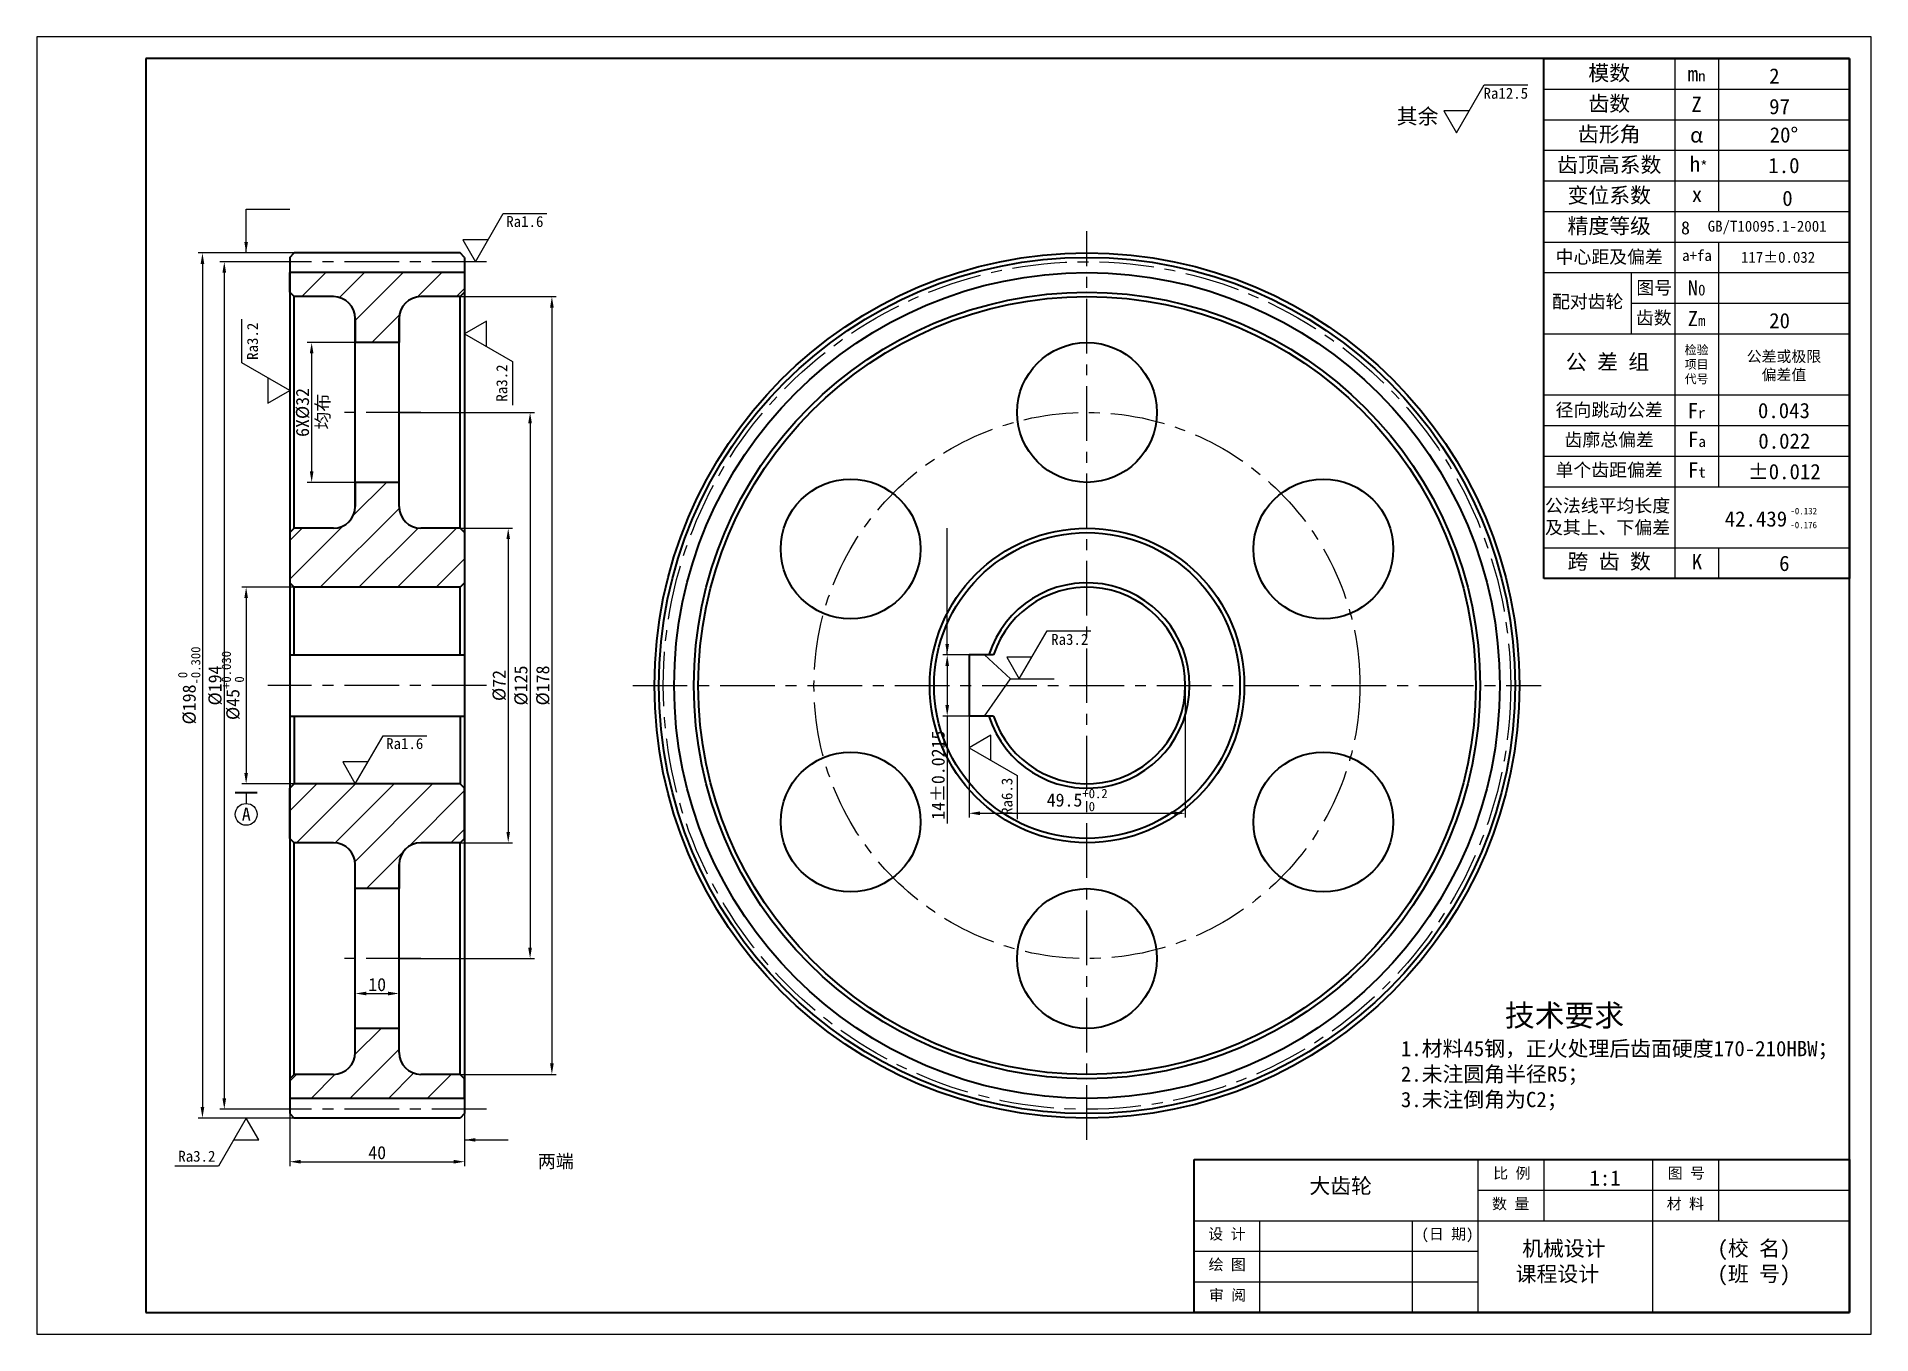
# Model space of a CAD drawing. Header units: inches. Extents: x 0 to 420, y 0 to 297.
import ezdxf

# ---------------------------------------------------------------- set-up
doc = ezdxf.new("R2010")
doc.units = ezdxf.units.IN
doc.header["$LTSCALE"] = 10
doc.header["$MEASUREMENT"] = 0
doc.linetypes.add('CENTER', pattern=[2, 1.25, -0.25, 0.25, -0.25])
for name, color, linetype, lineweight in [('中心线', 1, 'CENTER', 25), ('剖面线', 3, 'Continuous', 25), ('尺寸线', 4, 'Continuous', 25), ('文字', 7, 'Continuous', 25), ('粗实线', 7, 'Continuous', 40), ('细实线', 7, 'Continuous', 25)]:
    doc.layers.add(name, color=color, linetype=linetype, lineweight=lineweight)
doc.styles.add('工程字2', font='gbeitc.shx', dxfattribs={"height": 5, "bigfont": 'gbcbig.shx'})
doc.dimstyles.get("Standard").update_dxf_attribs({"dimtxt": 0.18, "dimasz": 0.18, "dimexe": 0.18, "dimexo": 0.0625, "dimgap": 0.09, "dimtad": 0, "dimtih": 1, "dimtoh": 1, "dimdec": 4, "dimzin": 0, "dimdsep": 46, "dimtxsty": 'Standard', "dimcen": 0.09, "dimadec": 0, "dimazin": 0, "dimtfac": 1, "dimtdec": 4, "dimtofl": 0, "dimtmove": 0, "dimatfit": 3, "dimfxl": 0, "dimtolj": 1, "dimtzin": 0, "dimarcsym": 0})

# ---------------------------------------------------------------- blocks, each defined once
blk = doc.blocks.new('*D1')
at = {"layer": 'Defpoints', "color": 0}
for p in [(58.95, 171), (47.95, 126), (58.95, 126)]:
    blk.add_point(p, dxfattribs=at)
at = {"layer": '尺寸线', "color": 0, "lineweight": -2}
for p, q in [((58.95, 171), (46.95, 171)), ((47.95, 168.5), (47.95, 128.5)), ((58.95, 126), (46.95, 126))]:
    blk.add_line(p, q, dxfattribs=at)
at = {"layer": '尺寸线', "color": 0}
for points in [[(48.36, 168.5), (47.53, 168.5), (47.95, 171)], [(47.53, 128.5), (48.36, 128.5), (47.95, 126)]]:
    blk.add_solid(points, dxfattribs=at)
at = {"layer": '尺寸线', "color": 0, "insert": (44.9, 148.5), "char_height": 3, "attachment_point": 5, "rotation": 90}
blk.add_mtext('\\A1;%%C45{}{\\H0.71x;\\C3;\\S+0.030^  0;}', dxfattribs=at)
blk = doc.blocks.new('*D2')
at = {"layer": 'Defpoints', "color": 0}
for p in [(57.95, 245.5), (42.95, 51.5), (57.95, 51.5)]:
    blk.add_point(p, dxfattribs=at)
at = {"layer": '尺寸线', "color": 0, "lineweight": -2}
for p, q in [((57.95, 245.5), (41.95, 245.5)), ((42.95, 243), (42.95, 54)), ((57.95, 51.5), (41.95, 51.5))]:
    blk.add_line(p, q, dxfattribs=at)
at = {"layer": '尺寸线', "color": 0}
for points in [[(43.36, 243), (42.53, 243), (42.95, 245.5)], [(42.53, 54), (43.36, 54), (42.95, 51.5)]]:
    blk.add_solid(points, dxfattribs=at)
at = {"layer": '尺寸线', "color": 0, "insert": (40.88, 148.5), "char_height": 3, "attachment_point": 5, "rotation": 90}
blk.add_mtext('\\A1;%%C194', dxfattribs=at)
blk = doc.blocks.new('*D3')
at = {"layer": 'Defpoints', "color": 0}
for p in [(58.95, 247.5), (37.95, 49.5), (58.95, 49.5)]:
    blk.add_point(p, dxfattribs=at)
at = {"layer": '尺寸线', "color": 0, "lineweight": -2}
for p, q in [((58.95, 247.5), (36.95, 247.5)), ((37.95, 245), (37.95, 52)), ((58.95, 49.5), (36.95, 49.5))]:
    blk.add_line(p, q, dxfattribs=at)
at = {"layer": '尺寸线', "color": 0}
for points in [[(38.36, 245), (37.53, 245), (37.95, 247.5)], [(37.53, 52), (38.36, 52), (37.95, 49.5)]]:
    blk.add_solid(points, dxfattribs=at)
at = {"layer": '尺寸线', "color": 0, "insert": (34.9, 148.5), "char_height": 3, "attachment_point": 5, "rotation": 90}
blk.add_mtext('\\A1;%%C198{}{\\H0.71x;\\C3;\\S 0^ -0.300;}', dxfattribs=at)
blk = doc.blocks.new('*D4')
at = {"layer": 'Defpoints', "color": 0}
for p in [(96.95, 184.5), (96.95, 112.5), (107.95, 112.5)]:
    blk.add_point(p, dxfattribs=at)
at = {"layer": '尺寸线', "color": 0, "lineweight": -2}
for p, q in [((96.95, 184.5), (108.95, 184.5)), ((107.95, 182), (107.95, 115)), ((96.95, 112.5), (108.95, 112.5))]:
    blk.add_line(p, q, dxfattribs=at)
at = {"layer": '尺寸线', "color": 0}
for points in [[(108.36, 182), (107.53, 182), (107.95, 184.5)], [(107.53, 115), (108.36, 115), (107.95, 112.5)]]:
    blk.add_solid(points, dxfattribs=at)
at = {"layer": '尺寸线', "color": 0, "insert": (105.91, 148.5), "char_height": 3, "attachment_point": 5, "rotation": 90}
blk.add_mtext('\\A1;%%C72', dxfattribs=at)
blk = doc.blocks.new('*D5')
at = {"layer": 'Defpoints', "color": 0}
for p in [(82.95, 211), (82.95, 86), (112.95, 86)]:
    blk.add_point(p, dxfattribs=at)
at = {"layer": '尺寸线', "color": 0, "lineweight": -2}
for p, q in [((82.95, 211), (113.95, 211)), ((112.95, 208.5), (112.95, 88.5)), ((82.95, 86), (113.95, 86))]:
    blk.add_line(p, q, dxfattribs=at)
at = {"layer": '尺寸线', "color": 0}
for points in [[(113.36, 208.5), (112.53, 208.5), (112.95, 211)], [(112.53, 88.5), (113.36, 88.5), (112.95, 86)]]:
    blk.add_solid(points, dxfattribs=at)
at = {"layer": '尺寸线', "color": 0, "insert": (110.91, 148.5), "char_height": 3, "attachment_point": 5, "rotation": 90}
blk.add_mtext('\\A1;%%C125', dxfattribs=at)
blk = doc.blocks.new('*D6')
at = {"layer": 'Defpoints', "color": 0}
for p in [(96.95, 237.5), (96.95, 59.5), (117.95, 59.5)]:
    blk.add_point(p, dxfattribs=at)
at = {"layer": '尺寸线', "color": 0, "lineweight": -2}
for p, q in [((96.95, 237.5), (118.95, 237.5)), ((117.95, 235), (117.95, 62)), ((96.95, 59.5), (118.95, 59.5))]:
    blk.add_line(p, q, dxfattribs=at)
at = {"layer": '尺寸线', "color": 0}
for points in [[(118.36, 235), (117.53, 235), (117.95, 237.5)], [(117.53, 62), (118.36, 62), (117.95, 59.5)]]:
    blk.add_solid(points, dxfattribs=at)
at = {"layer": '尺寸线', "color": 0, "insert": (115.91, 148.5), "char_height": 3, "attachment_point": 5, "rotation": 90}
blk.add_mtext('\\A1;%%C178', dxfattribs=at)
blk = doc.blocks.new('*D7')
at = {"layer": 'Defpoints', "color": 0}
for p in [(72.95, 227), (62.95, 195), (72.95, 195)]:
    blk.add_point(p, dxfattribs=at)
at = {"layer": '尺寸线', "color": 0, "lineweight": -2}
for p, q in [((72.95, 227), (61.95, 227)), ((62.95, 224.5), (62.95, 197.5)), ((72.95, 195), (61.95, 195))]:
    blk.add_line(p, q, dxfattribs=at)
at = {"layer": '尺寸线', "color": 0}
for points in [[(63.36, 224.5), (62.53, 224.5), (62.95, 227)], [(62.53, 197.5), (63.36, 197.5), (62.95, 195)]]:
    blk.add_solid(points, dxfattribs=at)
at = {"layer": '尺寸线', "color": 0, "insert": (60.91, 211), "char_height": 3, "attachment_point": 5, "rotation": 90}
blk.add_mtext('\\A1;6X%%C32', dxfattribs=at)
blk = doc.blocks.new('*D8')
at = {"layer": 'Defpoints', "color": 0}
for p in [(72.95, 78), (82.95, 78), (82.95, 78)]:
    blk.add_point(p, dxfattribs=at)
at = {"layer": '尺寸线', "color": 0, "lineweight": -2}
for p, q in [((72.95, 78), (72.95, 79)), ((75.45, 78), (80.45, 78)), ((82.95, 78), (82.95, 79))]:
    blk.add_line(p, q, dxfattribs=at)
at = {"layer": '尺寸线', "color": 0}
for points in [[(75.45, 78.42), (75.45, 77.58), (72.95, 78)], [(80.45, 77.58), (80.45, 78.42), (82.95, 78)]]:
    blk.add_solid(points, dxfattribs=at)
at = {"layer": '尺寸线', "color": 0, "insert": (77.95, 80.03), "char_height": 3, "attachment_point": 5}
blk.add_mtext('\\A1;10', dxfattribs=at)
blk = doc.blocks.new('*D9')
at = {"layer": 'Defpoints', "color": 0}
for p in [(57.95, 51.5), (97.95, 51.5), (97.95, 39.5)]:
    blk.add_point(p, dxfattribs=at)
at = {"layer": '尺寸线', "color": 0, "lineweight": -2}
for p, q in [((57.95, 51.5), (57.95, 38.5)), ((97.95, 51.5), (97.95, 38.5)), ((60.45, 39.5), (95.45, 39.5))]:
    blk.add_line(p, q, dxfattribs=at)
at = {"layer": '尺寸线', "color": 0}
for points in [[(60.45, 39.92), (60.45, 39.08), (57.95, 39.5)], [(95.45, 39.08), (95.45, 39.92), (97.95, 39.5)]]:
    blk.add_solid(points, dxfattribs=at)
at = {"layer": '尺寸线', "color": 0, "insert": (77.95, 41.56), "char_height": 3, "attachment_point": 5}
blk.add_mtext('\\A1;40', dxfattribs=at)
blk = doc.blocks.new('*D10')
at = {"layer": 'Defpoints', "color": 0}
for p in [(213.45, 155.5), (208.45, 141.5), (213.45, 141.5)]:
    blk.add_point(p, dxfattribs=at)
at = {"layer": '尺寸线', "color": 0, "lineweight": -2}
for p, q in [((213.45, 155.5), (207.45, 155.5)), ((208.45, 153), (208.45, 144)), ((213.45, 141.5), (207.45, 141.5)), ((208.45, 141.5), (208.45, 116.94))]:
    blk.add_line(p, q, dxfattribs=at)
at = {"layer": '尺寸线', "color": 0}
for points in [[(208.86, 153), (208.03, 153), (208.45, 155.5)], [(208.03, 144), (208.86, 144), (208.45, 141.5)]]:
    blk.add_solid(points, dxfattribs=at)
at = {"layer": '尺寸线', "color": 0, "insert": (206.38, 127.97), "char_height": 3, "attachment_point": 5, "rotation": 90}
blk.add_mtext('\\A1;14%%P0.0215', dxfattribs=at)
blk = doc.blocks.new('*D11')
at = {"layer": 'Defpoints', "color": 0}
for p in [(213.45, 148.5), (262.95, 148.5), (262.95, 119.25)]:
    blk.add_point(p, dxfattribs=at)
at = {"layer": '尺寸线', "color": 0, "lineweight": -2}
for p, q in [((213.45, 148.5), (213.45, 118.25)), ((262.95, 148.5), (262.95, 118.25)), ((215.95, 119.25), (260.45, 119.25))]:
    blk.add_line(p, q, dxfattribs=at)
at = {"layer": '尺寸线', "color": 0}
for points in [[(215.95, 119.67), (215.95, 118.83), (213.45, 119.25)], [(260.45, 118.83), (260.45, 119.67), (262.95, 119.25)]]:
    blk.add_solid(points, dxfattribs=at)
at = {"layer": '尺寸线', "color": 0, "insert": (238.2, 122.29), "char_height": 3, "attachment_point": 5}
blk.add_mtext('\\A1;49.5{}{\\H0.71x;\\C3;\\S+0.2^  0;}', dxfattribs=at)

msp = doc.modelspace()

# ---------------------------------------------------------------- hatches: boundary and pattern name
at = {"layer": '剖面线'}
h = msp.add_hatch(dxfattribs=at)
h.set_pattern_fill('ANSI31', color=256, scale=50, style=0)
edge = h.paths.add_edge_path(flags=0)
edge.add_line((97.94554, 243), (97.94554, 238.5))
edge.add_line((97.94554, 238.5), (96.94554, 237.5))
edge.add_line((96.94554, 237.5), (87.94554, 237.5))
edge.add_arc((87.94554, 232.5), 5, 90, 180)
edge.add_line((82.94554, 232.5), (82.94554, 227))
edge.add_line((82.94554, 227), (72.94554, 227))
edge.add_line((72.94554, 232.5), (72.94554, 227))
edge.add_arc((67.94554, 232.5), 5, 0, 90)
edge.add_line((67.94554, 237.5), (58.94554, 237.5))
edge.add_line((58.94554, 237.5), (57.94554, 238.5))
edge.add_line((57.94554, 238.5), (57.94554, 243))
edge.add_line((97.94554, 243), (57.94554, 243))
h = msp.add_hatch(dxfattribs=at)
h.set_pattern_fill('ANSI31', color=256, scale=50, style=0)
edge = h.paths.add_edge_path(flags=0)
edge.add_line((97.94554, 183.5), (97.94554, 172))
edge.add_line((97.94554, 183.5), (96.94554, 184.5))
edge.add_line((96.94554, 184.5), (87.94554, 184.5))
edge.add_arc((87.94554, 189.5), 5, 180, 270)
edge.add_line((82.94554, 189.5), (82.94554, 195))
edge.add_line((82.94554, 195), (72.94554, 195))
edge.add_line((72.94554, 195), (72.94554, 189.5))
edge.add_arc((67.94554, 189.5), 5, 270, 360)
edge.add_line((67.94554, 184.5), (58.94554, 184.5))
edge.add_line((58.94554, 184.5), (57.94554, 183.5))
edge.add_line((57.94554, 183.5), (57.94554, 172))
edge.add_line((96.94554, 171), (58.94554, 171))
edge.add_line((57.94554, 172), (58.94554, 171))
edge.add_line((96.94554, 171), (97.94554, 172))
h = msp.add_hatch(dxfattribs=at)
h.set_pattern_fill('ANSI31', color=256, scale=50, style=0)
edge = h.paths.add_edge_path(flags=0)
edge.add_line((97.94554, 113.5), (97.94554, 125))
edge.add_line((97.94554, 113.5), (96.94554, 112.5))
edge.add_line((96.94554, 112.5), (87.94554, 112.5))
edge.add_arc((87.94554, 107.5), 5, 90, 180)
edge.add_line((82.94554, 107.5), (82.94554, 102))
edge.add_line((82.94554, 102), (72.94554, 102))
edge.add_line((72.94554, 102), (72.94554, 107.5))
edge.add_arc((67.94554, 107.5), 5, 0, 90)
edge.add_line((67.94554, 112.5), (58.94554, 112.5))
edge.add_line((58.94554, 112.5), (57.94554, 113.5))
edge.add_line((57.94554, 113.5), (57.94554, 125))
edge.add_line((96.94554, 126), (58.94554, 126))
edge.add_line((57.94554, 125), (58.94554, 126))
edge.add_line((96.94554, 126), (97.94554, 125))
h = msp.add_hatch(dxfattribs=at)
h.set_pattern_fill('ANSI31', color=256, scale=50, style=0)
edge = h.paths.add_edge_path(flags=0)
edge.add_line((97.94554, 54), (97.94554, 58.5))
edge.add_line((97.94554, 58.5), (96.94554, 59.5))
edge.add_line((96.94554, 59.5), (87.94554, 59.5))
edge.add_arc((87.94554, 64.5), 5, 180, 270)
edge.add_line((82.94554, 64.5), (82.94554, 70))
edge.add_line((82.94554, 70), (72.94554, 70))
edge.add_line((72.94554, 64.5), (72.94554, 70))
edge.add_arc((67.94554, 64.5), 5, 270, 360)
edge.add_line((67.94554, 59.5), (58.94554, 59.5))
edge.add_line((58.94554, 59.5), (57.94554, 58.5))
edge.add_line((57.94554, 58.5), (57.94554, 54))
edge.add_line((97.94554, 54), (57.94554, 54))

# ---------------------------------------------------------------- linework, layer by layer
at = {"layer": '中心线'}
for p, q in [((240.44554, 44.5), (240.44554, 252.5)), ((102.94554, 245.5), (52.94554, 245.5)), ((87.94554, 211), (67.94554, 211)), ((102.94554, 148.5), (52.94554, 148.5)), ((136.44554, 148.5), (344.44554, 148.5)), ((87.94554, 86), (67.94554, 86)), ((102.94554, 51.5), (52.94554, 51.5))]:
    msp.add_line(p, q, dxfattribs=at)
for radius in [97, 62.5]:
    msp.add_circle((240.44554, 148.5), radius, dxfattribs=at)
at = {"layer": '尺寸线'}
for p, q in [((47.94554, 257.5), (57.94554, 257.5)), ((208.44554, 160.5), (208.44554, 184.5)), ((102.94554, 44.5), (107.94554, 44.5))]:
    msp.add_line(p, q, dxfattribs=at)
at = {"layer": '粗实线'}
for p, q in [((415, 292), (25, 292)), ((25, 292), (25, 5)), ((345, 173), (345, 292)), ((345, 292), (415, 292)), ((415, 5), (415, 292)), ((415, 292), (415, 173)), ((57.94554, 246.5), (58.94554, 247.5)), ((57.94554, 246.5), (57.94554, 50.5)), ((96.94554, 247.5), (58.94554, 247.5)), ((97.94554, 246.5), (96.94554, 247.5)), ((97.94554, 246.5), (97.94554, 50.5)), ((57.94554, 238.5), (57.94554, 243)), ((97.94554, 243), (57.94554, 243)), ((97.94554, 243), (97.94554, 238.5)), ((58.94554, 237.5), (57.94554, 238.5)), ((67.94554, 237.5), (58.94554, 237.5)), ((58.94554, 184.5), (58.94554, 237.5)), ((96.94554, 237.5), (87.94554, 237.5)), ((97.94554, 238.5), (96.94554, 237.5)), ((96.94554, 184.5), (96.94554, 237.5)), ((72.94554, 232.5), (72.94554, 227)), ((72.94554, 189.5), (72.94554, 232.5)), ((82.94554, 232.5), (82.94554, 227)), ((82.94554, 189.5), (82.94554, 232.5)), ((82.94554, 227), (72.94554, 227)), ((82.94554, 195), (72.94554, 195)), ((72.94554, 195), (72.94554, 189.5)), ((82.94554, 189.5), (82.94554, 195)), ((58.94554, 184.5), (57.94554, 183.5)), ((57.94554, 183.5), (57.94554, 172)), ((67.94554, 184.5), (58.94554, 184.5)), ((96.94554, 184.5), (87.94554, 184.5)), ((97.94554, 183.5), (96.94554, 184.5)), ((97.94554, 183.5), (97.94554, 172)), ((415, 173), (345, 173)), ((57.94554, 172), (58.94554, 171)), ((96.94554, 171), (58.94554, 171)), ((58.94554, 155.5), (58.94554, 171)), ((96.94554, 171), (97.94554, 172)), ((96.94554, 155.5), (96.94554, 171)), ((57.94554, 155.5), (97.94554, 155.5)), ((219.06214, 155.5), (213.44554, 155.5)), ((213.44554, 155.5), (213.44554, 141.5)), ((57.94554, 141.5), (97.94554, 141.5)), ((58.94554, 141.5), (58.94554, 126)), ((96.94554, 141.5), (96.94554, 126)), ((219.06214, 141.5), (213.44554, 141.5)), ((57.94554, 125), (58.94554, 126)), ((96.94554, 126), (58.94554, 126)), ((96.94554, 126), (97.94554, 125)), ((45.44554, 124), (50.44554, 124)), ((57.94554, 113.5), (57.94554, 125)), ((97.94554, 113.5), (97.94554, 125)), ((58.94554, 112.5), (57.94554, 113.5)), ((97.94554, 113.5), (96.94554, 112.5)), ((67.94554, 112.5), (58.94554, 112.5)), ((58.94554, 59.5), (58.94554, 112.5)), ((96.94554, 112.5), (87.94554, 112.5)), ((96.94554, 59.5), (96.94554, 112.5)), ((72.94554, 102), (72.94554, 107.5)), ((72.94554, 64.5), (72.94554, 107.5)), ((82.94554, 107.5), (82.94554, 102)), ((82.94554, 64.5), (82.94554, 107.5)), ((82.94554, 102), (72.94554, 102)), ((82.94554, 70), (72.94554, 70)), ((72.94554, 64.5), (72.94554, 70)), ((82.94554, 64.5), (82.94554, 70)), ((58.94554, 59.5), (57.94554, 58.5)), ((67.94554, 59.5), (58.94554, 59.5)), ((96.94554, 59.5), (87.94554, 59.5)), ((97.94554, 58.5), (96.94554, 59.5)), ((57.94554, 58.5), (57.94554, 54)), ((97.94554, 54), (97.94554, 58.5)), ((97.94554, 54), (57.94554, 54)), ((57.94554, 50.5), (58.94554, 49.5)), ((97.94554, 50.5), (96.94554, 49.5)), ((96.94554, 49.5), (58.94554, 49.5)), ((265, 5), (265, 40)), ((265, 40), (415, 40)), ((415, 40), (415, 5)), ((25, 5), (415, 5)), ((415, 5), (265, 5))]:
    msp.add_line(p, q, dxfattribs=at)
for centre, radius in [((240.44554, 148.5), 99), ((240.44554, 148.5), 98), ((240.44554, 148.5), 94.5), ((240.44554, 148.5), 90), ((240.44554, 148.5), 89), ((240.44554, 211), 16), ((186.31896, 179.75), 16), ((294.57213, 179.75), 16), ((240.44554, 148.5), 36), ((240.44554, 148.5), 35), ((186.31896, 117.25), 16), ((294.57213, 117.25), 16), ((240.44554, 86), 16)]:
    msp.add_circle(centre, radius, dxfattribs=at)
for centre, radius, start, end in [((67.94554, 232.5), 5, 0, 90), ((87.94554, 232.5), 5, 90, 180), ((67.94554, 189.5), 5, 270, 0), ((87.94554, 189.5), 5, 180, 270), ((240.44554, 148.5), 23.5, 197.3298557, 162.6701443), ((240.44554, 148.5), 22.5, 198.126204, 161.873796), ((67.94554, 107.5), 5, 0, 90), ((87.94554, 107.5), 5, 90, 180), ((67.94554, 64.5), 5, 270, 0), ((87.94554, 64.5), 5, 180, 270)]:
    msp.add_arc(centre, radius, start, end, dxfattribs=at)
at = {"layer": '细实线'}
for p, q in [((420, 297), (0, 297)), ((0, 297), (0, 0)), ((420, 0), (420, 297)), ((375, 292), (375, 173)), ((385, 292), (385, 257)), ((325, 275), (331.35085, 286)), ((331.35085, 286), (341.35085, 286)), ((345, 285), (415, 285)), ((322.11325, 280), (325, 275)), ((327.88675, 280), (322.11325, 280)), ((345, 278), (415, 278)), ((345, 271), (415, 271)), ((345, 264), (415, 264)), ((385, 264), (385, 257)), ((100.44554, 245.5), (106.7964, 256.5)), ((106.7964, 256.5), (116.7964, 256.5)), ((345, 257), (415, 257)), ((97.55879, 250.5), (100.44554, 245.5)), ((103.3323, 250.5), (97.55879, 250.5)), ((345, 250), (415, 250)), ((385, 250), (385, 194)), ((345, 243), (415, 243)), ((365, 243), (365, 229)), ((365, 236), (415, 236)), ((46.94554, 222.35085), (46.94554, 232.35085)), ((102.94554, 231.88675), (97.94554, 229)), ((102.94554, 226.11325), (102.94554, 231.88675)), ((97.94554, 229), (108.94554, 222.64915)), ((345, 229), (415, 229)), ((108.94554, 222.64915), (108.94554, 212.64915)), ((57.94554, 216), (46.94554, 222.35085)), ((52.94554, 218.88675), (52.94554, 213.11325)), ((52.94554, 213.11325), (57.94554, 216)), ((345, 215), (415, 215)), ((345, 208), (415, 208)), ((345, 201), (415, 201)), ((345, 194), (415, 194)), ((345, 180), (415, 180)), ((385, 180), (385, 173)), ((224.94554, 150), (231.2964, 161)), ((231.2964, 161), (241.2964, 161)), ((216.94554, 155.5), (222.94554, 150)), ((222.05879, 155), (224.94554, 150)), ((227.8323, 155), (222.05879, 155)), ((216.94554, 141.5), (222.94554, 150)), ((222.94554, 150), (232.94554, 150)), ((72.94554, 126), (79.2964, 137)), ((79.2964, 137), (89.2964, 137)), ((218.44554, 137.13675), (213.44554, 134.25)), ((218.44554, 131.36325), (218.44554, 137.13675)), ((70.05879, 131), (72.94554, 126)), ((75.8323, 131), (70.05879, 131)), ((213.44554, 134.25), (224.44554, 127.89915)), ((224.44554, 127.89915), (224.44554, 117.89915)), ((47.94554, 124), (47.94554, 121.5)), ((47.94554, 49.5), (41.59469, 38.5)), ((50.8323, 44.5), (47.94554, 49.5)), ((45.05879, 44.5), (50.8323, 44.5)), ((41.59469, 38.5), (31.59469, 38.5)), ((330, 5), (330, 40)), ((345, 40), (345, 26)), ((370, 5), (370, 40)), ((385, 40), (385, 26)), ((330, 33), (415, 33)), ((265, 26), (415, 26)), ((280, 5), (280, 26)), ((315, 5), (315, 26)), ((265, 19), (330, 19)), ((265, 12), (330, 12)), ((0, 0), (420, 0))]:
    msp.add_line(p, q, dxfattribs=at)
msp.add_circle((47.94554, 119), 2.5, dxfattribs=at)

# ---------------------------------------------------------------- texts
at = {"layer": '文字', "style": '工程字2'}
for s, insert, char_height, width, attachment_point in [('{\\fSimSun|b0|i0|c134|p2;模数}', (360, 288.5), 3.5, 30, 5), ('{\\fSimSun|b0|i0|c134|p2;\\H0.77778x;m\\H0.71429x;n}', (380, 288.5), 4.5, 10, 5), ('{\\fSimSun|b0|i0|c134|p2;齿数}', (360, 281.5), 3.5, 30, 5), ('{\\fSimSun|b0|i0|c134|p2;Z}', (380, 281.5), 3.5, 10, 5), ('{\\fSimSun|b0|i0|c134|p2;齿形角}', (360, 274.5), 3.5, 30, 5), ('{\\fSimSun|b0|i0|c134|p2;α}', (380, 274.5), 3.5, 10, 5), ('{\\fSimSun|b0|i0|c134|p2;齿顶高系数}', (360, 267.5), 3.5, 30, 5), ('{\\fSimSun|b0|i0|c134|p2;\\H0.77778x;h\\H0.71429x;*}', (378.43303, 269.57847), 4.5, 10, 1), ('{\\fSimSun|b0|i0|c134|p2;变位系数}', (360, 260.5), 3.5, 30, 5), ('{\\fSimSun|b0|i0|c134|p2;x}', (380.0854, 260.90731), 3.5, 10, 5), ('{\\fSimSun|b0|i0|c134|p2;精度等级}', (360, 253.5), 3.5, 30, 5), ('{\\fSimSun|b0|i0|c134|p2;中心距及偏差}', (360, 246.4426), 3, 30, 5), ('{\\fSimSun|b0|i0|c134|p2;a+fa}', (380.0854, 246.90731), 2.5, 10, 5), ('{\\fSimSun|b0|i0|c134|p2;图号}', (370.30458, 239.38306), 3, 30, 5), ('{\\fSimSun|b0|i0|c134|p2;N\\H0.71429x;0}', (380, 239.5), 3.5, 10, 5), ('{\\fSimSun|b0|i0|c134|p2;配对齿轮}', (355.0817, 236.21247), 3, 30, 5), ('{\\fSimSun|b0|i0|c134|p2;齿数}', (370.1902, 232.5), 3, 30, 5), ('{\\fSimSun|b0|i0|c134|p2;Z\\H0.71429x;m}', (380, 232.5), 3.5, 10, 5), ('{\\fSimSun|b0|i0|c134|p2;公 差 组}', (359.61718, 222.39104), 3.5, 30, 5), ('{\\fSimSun|b0|i0|c134|p2;检验\\P项目\\P代号}', (380, 221.87279), 2, 10, 5), ('{\\fSimSun|b0|i0|c134|p2;公差或极限\\P偏差值}', (400, 221.59708), 2.5, 30, 5), ('{\\fSimSun|b0|i0|c134|p2;径向跳动公差}', (360, 211.40735), 3, 30, 5), ('{\\fSimSun|b0|i0|c134|p2;F\\H0.71429x;r}', (380, 211.40735), 3.5, 10, 5), ('{\\fSimSun|b0|i0|c0|p2;0.0\\fSimSun|b0|i0|c134|p2;43}', (400, 211.40735), 3.5, 30, 5), ('{\\fSimSun|b0|i0|c134|p2;齿廓总偏差}', (359.98604, 204.58642), 3, 30, 5), ('{\\fSimSun|b0|i0|c134|p2;F\\H0.71429x;a}', (380.0854, 204.81467), 3.5, 10, 5), ('{\\fSimSun|b0|i0|c0|p2;0.0\\fSimSun|b0|i0|c134|p2;22}', (400.08594, 204.43077), 3.5, 30, 5), ('{\\fSimSun|b0|i0|c134|p2;单个齿距偏差}', (359.98604, 197.68492), 3, 30, 5), ('{\\fSimSun|b0|i0|c134|p2;F\\H0.71429x;t}', (380.0854, 197.81467), 3.5, 10, 5), ('{\\fSimSun|b0|i0|c134|p2;%%P\\fSimSun|b0|i0|c0|p2;0.0\\fSimSun|b0|i0|c134|p2;12}', (400.08594, 197.43077), 3.5, 30, 5), ('{\\fSimSun|b0|i0|c134|p2;公法线平均长度\\P及其上、下偏差}', (359.61718, 187.00112), 3, 30, 5), ('{\\fSimSun|b0|i0|c134|p2;-0.132}', (404.52916, 188.42275), 1.5, 30, 5), ('{\\fSimSun|b0|i0|c134|p2;42.439}', (393.59194, 186.59708), 3.5, 30, 5), ('{\\fSimSun|b0|i0|c134|p2;-0.176}', (404.51275, 185.22749), 1.5, 30, 5), ('{\\fSimSun|b0|i0|c134|p2;跨 齿 数}', (359.98604, 176.68897), 3.5, 30, 5), ('{\\fSimSun|b0|i0|c134|p2;K}', (380.0854, 176.81467), 3.5, 10, 5), ('{\\fSimSun|b0|i0|c134|p2;6}', (400.08594, 176.43077), 3.5, 30, 5)]:
    msp.add_mtext(s, dxfattribs=dict(at, insert=insert, char_height=char_height, width=width, attachment_point=attachment_point))
at = {"layer": '文字', "attachment_point": 1}
for s, insert, char_height in [('2', (396.62, 289.76), 3.5), ('97', (396.62, 282.76), 3.5), ('0', (399.62, 261.76), 3.5), ('8', (376.44, 254.76), 3), ('117%%P0.032', (390.15, 247.76), 2.5), ('20', (396.62, 233.76), 3.5), ('1:1', (355.47, 37.52), 3.5)]:
    msp.add_mtext(s, dxfattribs=dict(at, insert=insert, char_height=char_height))
at = {"layer": '文字'}
for s, insert, char_height, width, attachment_point in [('{\\fSimSun|b0|i0|c134|p2;Ra12.5}', (331.22812, 285.3068), 2.5, 5.7198626, 1), ('{\\fSimSun|b0|i0|c134|p2;其余}', (311.35316, 280.52695), 3.5, 11.1073139, 1), ('20%%D', (400, 274.5), 3.5, 30, 5), ('1.0', (400, 267.5), 3.5, 30, 5), ('{\\fSimSun|b0|i0|c134|p2;Ra1.6}', (107.50184, 255.95283), 2.5, 5.7198626, 1), ('{\\H0.71429x;GB/T10095.1-2001}', (396.15513, 253.32206), 3.5, 30, 5), ('{\\fSimSun|b0|i0|c134|p2;Ra3.2}', (232.24542, 160.3068), 2.5, 5.7198626, 1), ('{\\fSimSun|b0|i0|c134|p2;Ra1.6}', (80.00184, 136.45283), 2.5, 5.7198626, 1), ('{\\fSimSun|b0|i0|c134|p2;A}', (47.98407, 119.07026), 3, 2.5530402, 5), ('{\\fSimSun|b0|i0|c134|p2;       技术要求}\\P{\\fSimSun|b0|i0|c134|p2;\\H0.70000x;1.材料45钢，正火处理后齿面硬度170-210HBW；}\\P{\\fSimSun|b0|i0|c134|p2;\\H0.70000x;2.未注圆角半径R5；}\\P{\\fSimSun|b0|i0|c134|p2;\\H0.70000x;3.未注倒角为C2；}', (312.30708, 75.49189), 5, 148.756873, 1), ('{\\fSimSun|b0|i0|c134|p2;Ra3.2}', (32.41727, 42.0117), 2.5, 5.7198626, 1), ('{\\fSimSun|b0|i0|c134|p2;两端}', (114.75599, 41.11281), 3, 9.4675711, 1), ('\\pi3.44250;{\\fSimSun|b0|i0|c134|p2;比 例}', (330, 38.13344), 2.5, 15, 1), ('\\pi3.38750;{\\fSimSun|b0|i0|c134|p2;图 号}', (370, 38.13344), 2.5, 15, 1), ('\\pi16.02328;{\\fSimSun|b0|i0|c134|p2;大齿轮}', (275.34776, 35.71449), 3.5, 46.5925605, 1), ('\\pi3.18500;{\\fSimSun|b0|i0|c134|p2;数 量}', (330, 31.13344), 2.5, 15, 1), ('\\pi3.16375;{\\fSimSun|b0|i0|c134|p2;材 料}', (370, 31.13344), 2.5, 15, 1), ('\\pi3.20500;{\\fSimSun|b0|i0|c134|p2;设 计}', (265, 24.21896), 2.5, 15, 1), ('\\pi2.01875;{\\fSimSun|b0|i0|c134|p2;(日 期)}', (315, 24.21896), 2.5, 15, 1), ('\\pi1.49192;{\\fSimSun|b0|i0|c134|p2;机械设计}\\pi1.49192;{\\fSimSun|b0|i0|c134|p2;课程设计}', (338.58254, 21.40941), 3.5, 22.6153477, 1), ('\\pi7.08853;{\\fSimSun|b0|i0|c134|p2;(校 名)}\\P\\pi7.08853;{\\fSimSun|b0|i0|c134|p2;(班 号)}', (377.69642, 21.42906), 3.5, 29.5245601, 1), ('\\pi3.27625;{\\fSimSun|b0|i0|c134|p2;绘 图}', (265, 17.21896), 2.5, 15, 1), ('\\pi3.36625;{\\fSimSun|b0|i0|c134|p2;审 阅}', (265, 10.21896), 2.5, 15, 1)]:
    msp.add_mtext(s, dxfattribs=dict(at, insert=insert, char_height=char_height, width=width, attachment_point=attachment_point))
at = {"layer": '文字', "attachment_point": 1, "rotation": 90}
for s, insert, char_height, width in [('{\\fSimSun|b0|i0|c134|p2;Ra3.2}', (48.15344, 223.02972), 2.5, 5.7198626), ('{\\fSimSun|b0|i0|c134|p2;Ra3.2}', (105.22011, 213.47627), 2.5, 5.7198626), ('{\\fSimSun|b0|i0|c134|p2;均布}', (63.96514, 207.09439), 3, 9.4675711), ('{\\fSimSun|b0|i0|c134|p2;Ra6.3}', (220.87446, 118.88049), 2.5, 5.7198626)]:
    msp.add_mtext(s, dxfattribs=dict(at, insert=insert, char_height=char_height, width=width))

# ---------------------------------------------------------------- dimensions: what is measured, and where the dimension line sits
at = {"layer": '尺寸线'}
for p1, p2, distance, text, picture, middle in [((58.94554, 247.5), (58.94554, 49.5), -21, '%%C198{}{\\H0.71x;\\C3;\\S 0^ -0.300;}', '*D3', (34.90081, 148.5)), ((57.94554, 245.5), (57.94554, 51.5), -15, '%%C194', '*D2', (40.88104, 148.5)), ((96.94554, 237.5), (96.94554, 59.5), 21, '%%C178', '*D6', (115.91404, 148.5)), ((72.94554, 227), (72.94554, 195), -10, '6X%%C32', '*D7', (60.91404, 211)), ((82.94554, 211), (82.94554, 86), 30, '%%C125', '*D5', (110.91404, 148.5)), ((96.94554, 184.5), (96.94554, 112.5), 11, '%%C72', '*D4', (105.91404, 148.5)), ((58.94554, 171), (58.94554, 126), -11, '%%C45{}{\\H0.71x;\\C3;\\S+0.030^  0;}', '*D1', (44.90081, 148.5)), ((213.44554, 155.5), (213.44554, 141.5), -5, '14%%P0.0215', '*D10', (206.38104, 127.97)), ((213.44554, 148.5), (262.94554, 148.5), -29.25, '49.5{}{\\H0.71x;\\C3;\\S+0.2^  0;}', '*D11', (238.19554, 122.29473)), ((72.94554, 78), (82.94554, 78), 0, '10', '*D8', (77.94554, 80.0315)), ((57.94554, 51.5), (97.94554, 51.5), -12, '40', '*D9', (77.94554, 41.5645))]:
    dim = msp.add_aligned_dim(p1=p1, p2=p2, distance=distance, text=text, dimstyle='Standard', override={"dimtxt": 3, "dimasz": 2.5, "dimexe": 1, "dimexo": 0, "dimgap": 0.5, "dimtad": 1, "dimtih": 0, "dimtoh": 0}, dxfattribs=at)
    dim.commit()
    dim.dimension.update_dxf_attribs({"geometry": picture, "text_midpoint": middle})

# ---------------------------------------------------------------- leaders
for points in [[(47.94554, 247.5), (47.94554, 257.5)], [(208.44554, 155.5), (208.44554, 160.5)], [(97.94554, 44.5), (102.94554, 44.5)]]:
    msp.add_leader(points, dimstyle='Standard', override={"dimasz": 2.5}, dxfattribs=at)

doc.saveas('drawing.dxf')
